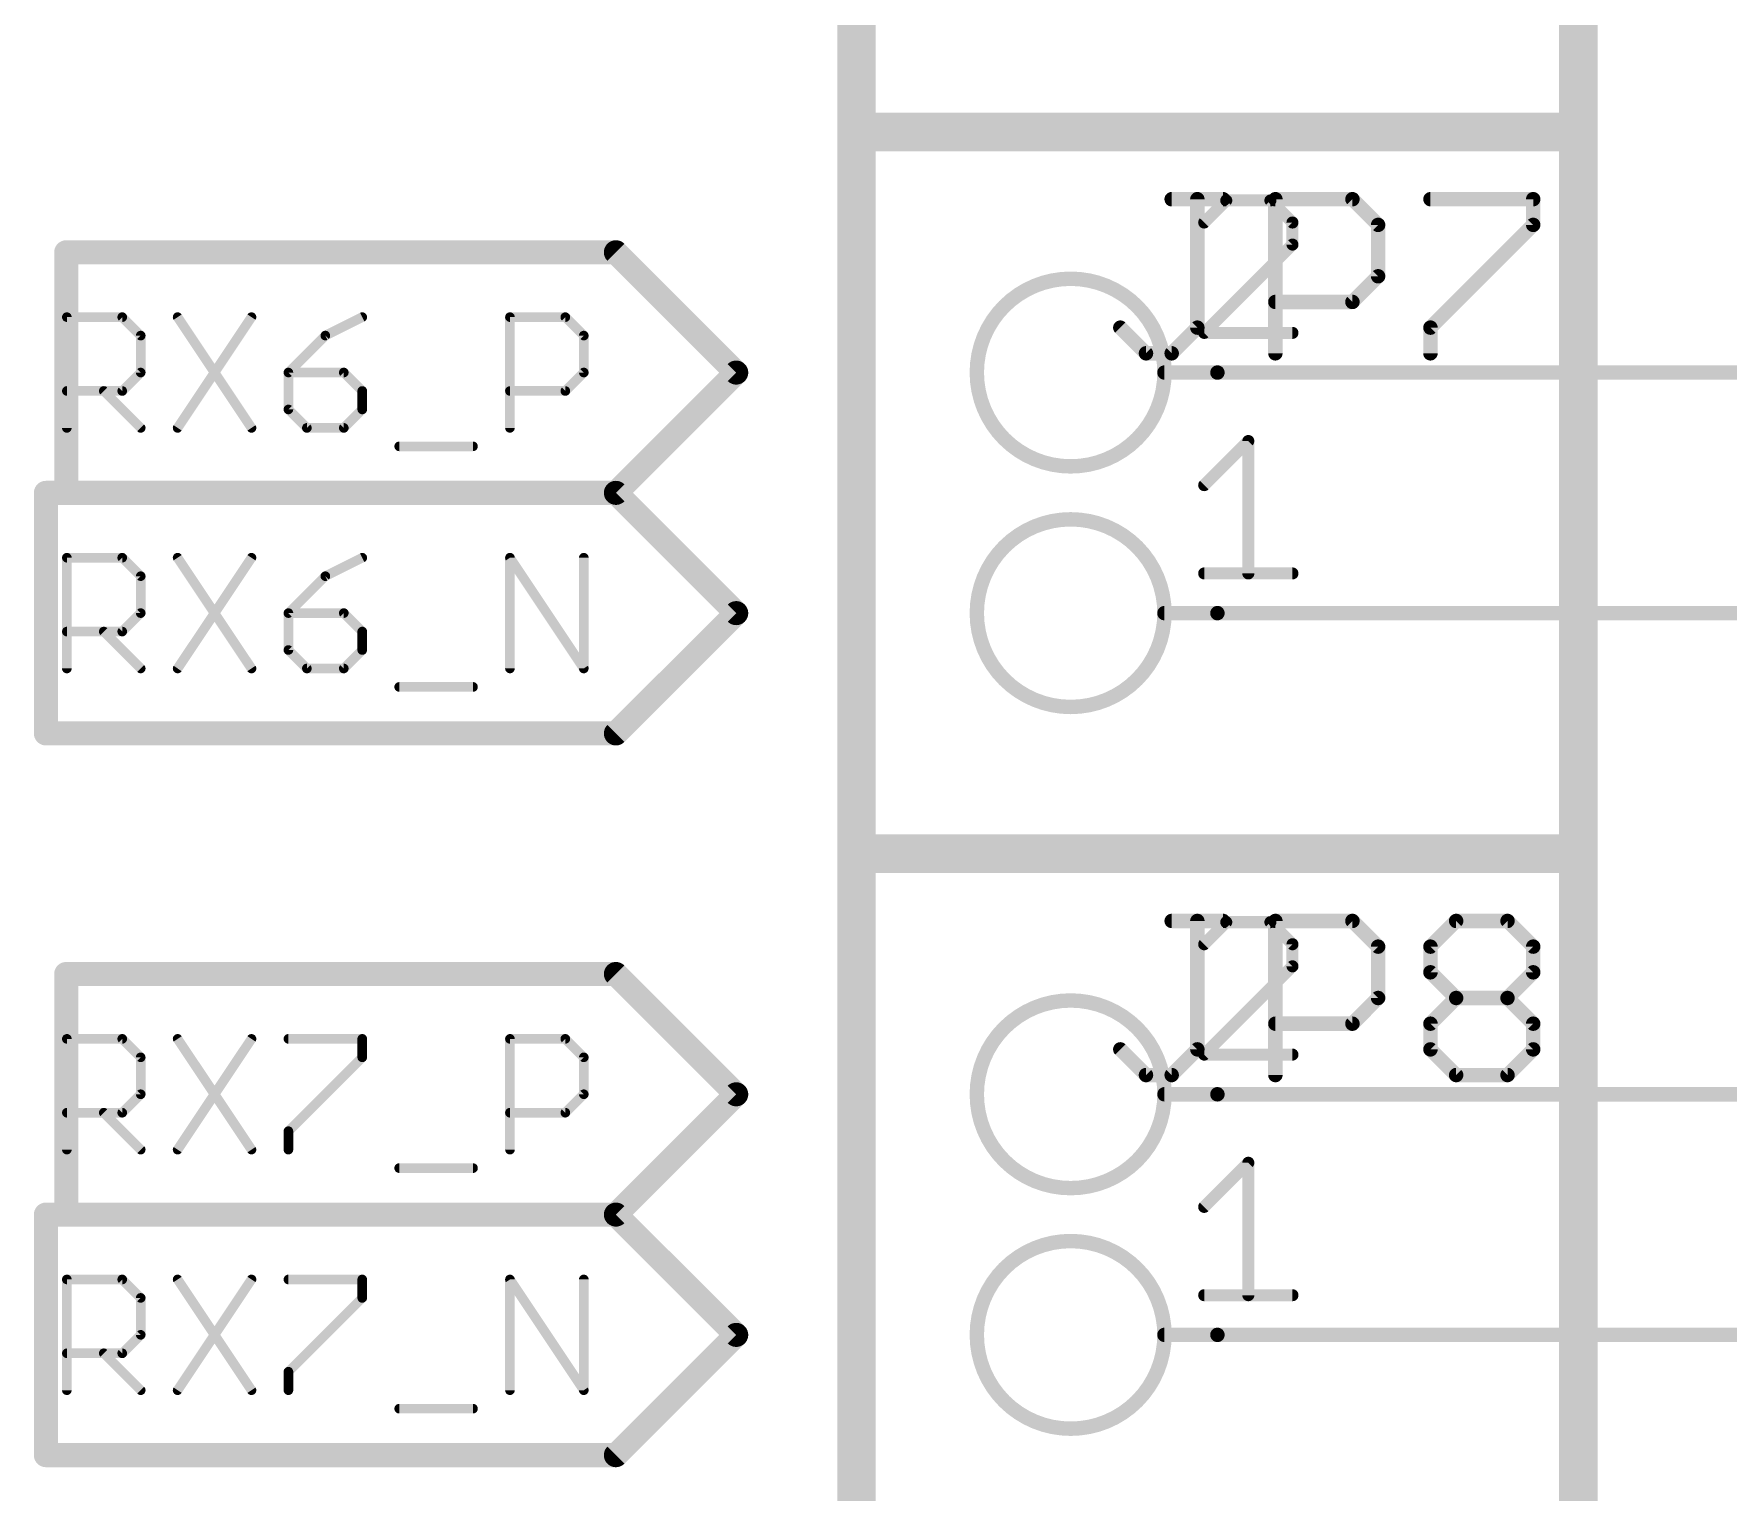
# Model space of a CAD drawing. Extents: x -72 to 265, y -97 to 216.
# Drawn here: x -70.91 to -53.03, y 41.52 to 56.92 of the extents above; entities that cross this region are included whole.
import ezdxf

# ---------------------------------------------------------------- set-up
doc = ezdxf.new("R2010")
doc.units = 0
for name, color, linetype in [('91', 94, 'CONTINUOUS'), ('94', 14, 'CONTINUOUS'), ('95', 251, 'CONTINUOUS')]:
    doc.layers.add(name, color=color, linetype=linetype)

msp = doc.modelspace()

# ---------------------------------------------------------------- linework, layer by layer
at = {"layer": '91', "const_width": 0.1524}
for points in [[(-45.72, 53.34), (-58.42, 53.34)], [(-45.72, 50.8), (-58.42, 50.8)], [(-45.72, 45.72), (-58.42, 45.72)], [(-45.72, 43.18), (-58.42, 43.18)]]:
    msp.add_lwpolyline(points, dxfattribs=at)
at = {"layer": '91', "const_width": 0.0762}
for points in [[(-58.42, 53.3781, 1), (-58.42, 53.3019)], [(-58.42, 50.8381, 1), (-58.42, 50.7619)], [(-58.42, 45.7581, 1), (-58.42, 45.6819)], [(-58.42, 43.2181, 1), (-58.42, 43.1419)]]:
    msp.add_lwpolyline(points, format="xyb", dxfattribs=at)
at = {"layer": '94'}
for points, const_width in [([(-62.23, 63.5), (-62.23, 55.88)], 0.4064), ([(-54.61, 55.88), (-54.61, 63.5)], 0.4064), ([(-62.23, 55.88), (-54.61, 55.88)], 0.4064), ([(-54.61, 55.88), (-62.23, 55.88)], 0.4064), ([(-62.23, 55.88), (-62.23, 48.26)], 0.4064), ([(-54.61, 48.26), (-54.61, 55.88)], 0.4064), ([(-58.42, 53.34), (-58.9788, 53.34)], 0.1524), ([(-58.42, 50.8), (-58.9788, 50.8)], 0.1524), ([(-62.23, 48.26), (-54.61, 48.26)], 0.4064), ([(-54.61, 48.26), (-62.23, 48.26)], 0.4064), ([(-62.23, 48.26), (-62.23, 40.64)], 0.4064), ([(-54.61, 40.64), (-54.61, 48.26)], 0.4064), ([(-58.42, 45.72), (-58.9788, 45.72)], 0.1524), ([(-58.42, 43.18), (-58.9788, 43.18)], 0.1524)]:
    msp.add_lwpolyline(points, dxfattribs=dict(at, const_width=const_width))
for points, const_width in [([(-62.23, 55.9816, 1), (-62.23, 55.7784)], 0.2032), ([(-62.23, 55.9816, 1), (-62.23, 55.7784)], 0.2032), ([(-62.1284, 55.88, 1), (-62.3316, 55.88)], 0.2032), ([(-54.5084, 55.88, 1), (-54.7116, 55.88)], 0.2032), ([(-54.61, 55.7784, 1), (-54.61, 55.9816)], 0.2032), ([(-54.61, 55.7784, 1), (-54.61, 55.9816)], 0.2032), ([(-62.3316, 55.88, 1), (-62.1284, 55.88)], 0.2032), ([(-54.7116, 55.88, 1), (-54.5084, 55.88)], 0.2032), ([(-59.9694, 52.3494, 1), (-59.9694, 54.3306, 1), (-59.9694, 52.3494)], 0.1524), ([(-58.9788, 53.3781, 1), (-58.9788, 53.3019)], 0.0762), ([(-58.42, 53.3019, 1), (-58.42, 53.3781)], 0.0762), ([(-59.9694, 49.8094, 1), (-59.9694, 51.7906, 1), (-59.9694, 49.8094)], 0.1524), ([(-58.9788, 50.8381, 1), (-58.9788, 50.7619)], 0.0762), ([(-58.42, 50.7619, 1), (-58.42, 50.8381)], 0.0762), ([(-62.23, 48.3616, 1), (-62.23, 48.1584)], 0.2032), ([(-62.23, 48.3616, 1), (-62.23, 48.1584)], 0.2032), ([(-62.1284, 48.26, 1), (-62.3316, 48.26)], 0.2032), ([(-62.3316, 48.26, 1), (-62.1284, 48.26)], 0.2032), ([(-54.5084, 48.26, 1), (-54.7116, 48.26)], 0.2032), ([(-54.7116, 48.26, 1), (-54.5084, 48.26)], 0.2032), ([(-54.61, 48.1584, 1), (-54.61, 48.3616)], 0.2032), ([(-54.61, 48.1584, 1), (-54.61, 48.3616)], 0.2032), ([(-59.9694, 44.7294, 1), (-59.9694, 46.7106, 1), (-59.9694, 44.7294)], 0.1524), ([(-58.9788, 45.7581, 1), (-58.9788, 45.6819)], 0.0762), ([(-58.42, 45.6819, 1), (-58.42, 45.7581)], 0.0762), ([(-59.9694, 42.1894, 1), (-59.9694, 44.1706, 1), (-59.9694, 42.1894)], 0.1524), ([(-58.9788, 43.2181, 1), (-58.9788, 43.1419)], 0.0762), ([(-58.42, 43.1419, 1), (-58.42, 43.2181)], 0.0762)]:
    msp.add_lwpolyline(points, format="xyb", dxfattribs=dict(at, const_width=const_width))
at = {"layer": '95'}
for points, const_width in [([(-58.9029, 55.1702), (-58.3606, 55.1702)], 0.1524), ([(-58.6318, 53.8144), (-58.6318, 55.1702)], 0.1524), ([(-58.3267, 55.1573), (-58.5597, 54.9243)], 0.127), ([(-57.8606, 55.1573), (-58.3267, 55.1573)], 0.127), ([(-57.6276, 54.9243), (-57.8606, 55.1573)], 0.127), ([(-57.8081, 53.5432), (-57.8081, 55.1702)], 0.1524), ([(-57.8081, 55.1702), (-56.9946, 55.1702)], 0.1524), ([(-56.9946, 55.1702), (-56.7235, 54.899)], 0.1524), ([(-56.171, 55.1702), (-55.0863, 55.1702)], 0.1524), ([(-55.0863, 55.1702), (-55.0863, 54.899)], 0.1524), ([(-57.6276, 54.6912), (-57.6276, 54.9243)], 0.127), ([(-56.7235, 54.899), (-56.7235, 54.3567)], 0.1524), ([(-55.0863, 54.899), (-56.171, 53.8144)], 0.1524), ([(-64.77, 54.61), (-70.5731, 54.61)], 0.254), ([(-70.5731, 52.07), (-70.5731, 54.61)], 0.254), ([(-63.5, 53.34), (-64.77, 54.61)], 0.254), ([(-58.5597, 53.7591), (-57.6276, 54.6912)], 0.127), ([(-56.7235, 54.3567), (-56.9946, 54.0855)], 0.1524), ([(-56.9946, 54.0855), (-57.8081, 54.0855)], 0.1524), ([(-70.5662, 52.7558), (-70.5662, 53.9252)], 0.1016), ([(-70.5662, 53.9252), (-69.9815, 53.9252)], 0.1016), ([(-69.9815, 53.9252), (-69.7866, 53.7303)], 0.1016), ([(-69.3968, 53.9252), (-68.6172, 52.7558)], 0.1016), ([(-68.6172, 53.9252), (-69.3968, 52.7558)], 0.1016), ([(-67.4478, 53.9252), (-67.8376, 53.7303)], 0.1016), ([(-65.8886, 52.7558), (-65.8886, 53.9252)], 0.1016), ([(-65.8886, 53.9252), (-65.3039, 53.9252)], 0.1016), ([(-65.3039, 53.9252), (-65.109, 53.7303)], 0.1016), ([(-59.4453, 53.8144), (-59.1741, 53.5432)], 0.1524), ([(-58.9029, 53.5432), (-58.6318, 53.8144)], 0.1524), ([(-56.171, 53.8144), (-56.171, 53.5432)], 0.1524), ([(-69.7866, 53.7303), (-69.7866, 53.3405)], 0.1016), ([(-67.8376, 53.7303), (-68.2274, 53.3405)], 0.1016), ([(-65.109, 53.7303), (-65.109, 53.3405)], 0.1016), ([(-57.6276, 53.7591), (-58.5597, 53.7591)], 0.127), ([(-59.1741, 53.5432), (-58.9029, 53.5432)], 0.1524), ([(-69.7866, 53.3405), (-69.9815, 53.1456)], 0.1016), ([(-68.2274, 53.3405), (-68.2274, 52.9507)], 0.1016), ([(-67.6427, 53.3405), (-68.2274, 53.3405)], 0.1016), ([(-67.4478, 53.1456), (-67.6427, 53.3405)], 0.1016), ([(-65.109, 53.3405), (-65.3039, 53.1456)], 0.1016), ([(-63.5, 53.34), (-64.77, 52.07)], 0.254), ([(-69.9815, 53.1456), (-70.5662, 53.1456)], 0.1016), ([(-70.1764, 53.1456), (-69.7866, 52.7558)], 0.1016), ([(-67.4478, 52.9507), (-67.4478, 53.1456)], 0.1016), ([(-65.3039, 53.1456), (-65.8886, 53.1456)], 0.1016), ([(-68.2274, 52.9507), (-68.0325, 52.7558)], 0.1016), ([(-67.6427, 52.7558), (-67.4478, 52.9507)], 0.1016), ([(-68.0325, 52.7558), (-67.6427, 52.7558)], 0.1016), ([(-67.058, 52.5609), (-66.2784, 52.5609)], 0.1016), ([(-58.5597, 52.1512), (-58.0936, 52.6173)], 0.127), ([(-58.0936, 52.6173), (-58.0936, 51.2191)], 0.127), ([(-64.77, 52.07), (-70.7873, 52.07)], 0.254), ([(-70.7873, 49.53), (-70.7873, 52.07)], 0.254), ([(-64.77, 52.07), (-70.5731, 52.07)], 0.254), ([(-63.5, 50.8), (-64.77, 52.07)], 0.254), ([(-70.5662, 50.2158), (-70.5662, 51.3852)], 0.1016), ([(-70.5662, 51.3852), (-69.9815, 51.3852)], 0.1016), ([(-69.9815, 51.3852), (-69.7866, 51.1903)], 0.1016), ([(-69.3968, 51.3852), (-68.6172, 50.2158)], 0.1016), ([(-68.6172, 51.3852), (-69.3968, 50.2158)], 0.1016), ([(-67.4478, 51.3852), (-67.8376, 51.1903)], 0.1016), ([(-65.8886, 50.2158), (-65.8886, 51.3852)], 0.1016), ([(-65.8886, 51.3852), (-65.109, 50.2158)], 0.1016), ([(-65.109, 50.2158), (-65.109, 51.3852)], 0.1016), ([(-69.7866, 51.1903), (-69.7866, 50.8005)], 0.1016), ([(-67.8376, 51.1903), (-68.2274, 50.8005)], 0.1016), ([(-58.5597, 51.2191), (-57.6276, 51.2191)], 0.127), ([(-69.7866, 50.8005), (-69.9815, 50.6056)], 0.1016), ([(-68.2274, 50.8005), (-68.2274, 50.4107)], 0.1016), ([(-67.6427, 50.8005), (-68.2274, 50.8005)], 0.1016), ([(-67.4478, 50.6056), (-67.6427, 50.8005)], 0.1016), ([(-63.5, 50.8), (-64.77, 49.53)], 0.254), ([(-69.9815, 50.6056), (-70.5662, 50.6056)], 0.1016), ([(-70.1764, 50.6056), (-69.7866, 50.2158)], 0.1016), ([(-67.4478, 50.4107), (-67.4478, 50.6056)], 0.1016), ([(-68.2274, 50.4107), (-68.0325, 50.2158)], 0.1016), ([(-67.6427, 50.2158), (-67.4478, 50.4107)], 0.1016), ([(-68.0325, 50.2158), (-67.6427, 50.2158)], 0.1016), ([(-67.058, 50.0209), (-66.2784, 50.0209)], 0.1016), ([(-64.77, 49.53), (-70.7873, 49.53)], 0.254), ([(-58.9029, 47.5502), (-58.3606, 47.5502)], 0.1524), ([(-58.6318, 46.1944), (-58.6318, 47.5502)], 0.1524), ([(-58.3267, 47.5373), (-58.5597, 47.3043)], 0.127), ([(-57.8606, 47.5373), (-58.3267, 47.5373)], 0.127), ([(-57.6276, 47.3043), (-57.8606, 47.5373)], 0.127), ([(-57.8081, 45.9232), (-57.8081, 47.5502)], 0.1524), ([(-57.8081, 47.5502), (-56.9946, 47.5502)], 0.1524), ([(-56.9946, 47.5502), (-56.7235, 47.279)], 0.1524), ([(-56.171, 47.279), (-55.8998, 47.5502)], 0.1524), ([(-55.8998, 47.5502), (-55.3575, 47.5502)], 0.1524), ([(-55.3575, 47.5502), (-55.0863, 47.279)], 0.1524), ([(-57.6276, 47.0712), (-57.6276, 47.3043)], 0.127), ([(-56.7235, 47.279), (-56.7235, 46.7367)], 0.1524), ([(-56.171, 47.0079), (-56.171, 47.279)], 0.1524), ([(-55.0863, 47.279), (-55.0863, 47.0079)], 0.1524), ([(-64.77, 46.99), (-70.5731, 46.99)], 0.254), ([(-70.5731, 44.45), (-70.5731, 46.99)], 0.254), ([(-63.5, 45.72), (-64.77, 46.99)], 0.254), ([(-58.5597, 46.1391), (-57.6276, 47.0712)], 0.127), ([(-55.8998, 46.7367), (-56.171, 47.0079)], 0.1524), ([(-55.0863, 47.0079), (-55.3575, 46.7367)], 0.1524), ([(-56.7235, 46.7367), (-56.9946, 46.4655)], 0.1524), ([(-56.171, 46.4655), (-55.8998, 46.7367)], 0.1524), ([(-55.8998, 46.7367), (-55.3575, 46.7367)], 0.1524), ([(-55.3575, 46.7367), (-55.0863, 46.4655)], 0.1524), ([(-56.9946, 46.4655), (-57.8081, 46.4655)], 0.1524), ([(-56.171, 46.1944), (-56.171, 46.4655)], 0.1524), ([(-55.0863, 46.4655), (-55.0863, 46.1944)], 0.1524), ([(-70.5662, 45.1358), (-70.5662, 46.3052)], 0.1016), ([(-70.5662, 46.3052), (-69.9815, 46.3052)], 0.1016), ([(-69.9815, 46.3052), (-69.7866, 46.1103)], 0.1016), ([(-69.3968, 46.3052), (-68.6172, 45.1358)], 0.1016), ([(-68.6172, 46.3052), (-69.3968, 45.1358)], 0.1016), ([(-68.2274, 46.3052), (-67.4478, 46.3052)], 0.1016), ([(-67.4478, 46.3052), (-67.4478, 46.1103)], 0.1016), ([(-65.8886, 45.1358), (-65.8886, 46.3052)], 0.1016), ([(-65.8886, 46.3052), (-65.3039, 46.3052)], 0.1016), ([(-65.3039, 46.3052), (-65.109, 46.1103)], 0.1016), ([(-69.7866, 46.1103), (-69.7866, 45.7205)], 0.1016), ([(-67.4478, 46.1103), (-68.2274, 45.3307)], 0.1016), ([(-65.109, 46.1103), (-65.109, 45.7205)], 0.1016), ([(-59.4453, 46.1944), (-59.1741, 45.9232)], 0.1524), ([(-58.9029, 45.9232), (-58.6318, 46.1944)], 0.1524), ([(-57.6276, 46.1391), (-58.5597, 46.1391)], 0.127), ([(-55.8998, 45.9232), (-56.171, 46.1944)], 0.1524), ([(-55.0863, 46.1944), (-55.3575, 45.9232)], 0.1524), ([(-59.1741, 45.9232), (-58.9029, 45.9232)], 0.1524), ([(-55.3575, 45.9232), (-55.8998, 45.9232)], 0.1524), ([(-63.5, 45.72), (-64.77, 44.45)], 0.254), ([(-69.7866, 45.7205), (-69.9815, 45.5256)], 0.1016), ([(-65.109, 45.7205), (-65.3039, 45.5256)], 0.1016), ([(-69.9815, 45.5256), (-70.5662, 45.5256)], 0.1016), ([(-70.1764, 45.5256), (-69.7866, 45.1358)], 0.1016), ([(-65.3039, 45.5256), (-65.8886, 45.5256)], 0.1016), ([(-68.2274, 45.3307), (-68.2274, 45.1358)], 0.1016), ([(-67.058, 44.9409), (-66.2784, 44.9409)], 0.1016), ([(-58.5597, 44.5312), (-58.0936, 44.9973)], 0.127), ([(-58.0936, 44.9973), (-58.0936, 43.5991)], 0.127), ([(-64.77, 44.45), (-70.7873, 44.45)], 0.254), ([(-70.7873, 41.91), (-70.7873, 44.45)], 0.254), ([(-64.77, 44.45), (-70.5731, 44.45)], 0.254), ([(-63.5, 43.18), (-64.77, 44.45)], 0.254), ([(-70.5662, 42.5958), (-70.5662, 43.7652)], 0.1016), ([(-70.5662, 43.7652), (-69.9815, 43.7652)], 0.1016), ([(-69.9815, 43.7652), (-69.7866, 43.5703)], 0.1016), ([(-69.3968, 43.7652), (-68.6172, 42.5958)], 0.1016), ([(-68.6172, 43.7652), (-69.3968, 42.5958)], 0.1016), ([(-68.2274, 43.7652), (-67.4478, 43.7652)], 0.1016), ([(-67.4478, 43.7652), (-67.4478, 43.5703)], 0.1016), ([(-65.8886, 42.5958), (-65.8886, 43.7652)], 0.1016), ([(-65.8886, 43.7652), (-65.109, 42.5958)], 0.1016), ([(-65.109, 42.5958), (-65.109, 43.7652)], 0.1016), ([(-58.5597, 43.5991), (-57.6276, 43.5991)], 0.127), ([(-69.7866, 43.5703), (-69.7866, 43.1805)], 0.1016), ([(-67.4478, 43.5703), (-68.2274, 42.7907)], 0.1016), ([(-63.5, 43.18), (-64.77, 41.91)], 0.254), ([(-69.7866, 43.1805), (-69.9815, 42.9856)], 0.1016), ([(-69.9815, 42.9856), (-70.5662, 42.9856)], 0.1016), ([(-70.1764, 42.9856), (-69.7866, 42.5958)], 0.1016), ([(-68.2274, 42.7907), (-68.2274, 42.5958)], 0.1016), ([(-67.058, 42.4009), (-66.2784, 42.4009)], 0.1016), ([(-64.77, 41.91), (-70.7873, 41.91)], 0.254)]:
    msp.add_lwpolyline(points, dxfattribs=dict(at, const_width=const_width))
for points, const_width in [([(-58.9029, 55.2083, 1), (-58.9029, 55.1321)], 0.0762), ([(-58.5937, 55.1702, 1), (-58.6699, 55.1702)], 0.0762), ([(-58.3606, 55.1321, 1), (-58.3606, 55.2083)], 0.0762), ([(-58.3267, 55.189, 1), (-58.3267, 55.1255)], 0.0635), ([(-58.3042, 55.1348, 1), (-58.3491, 55.1797)], 0.0635), ([(-57.8382, 55.1797, 1), (-57.8831, 55.1348)], 0.0635), ([(-57.8606, 55.1255, 1), (-57.8606, 55.189)], 0.0635), ([(-57.77, 55.1702, 1), (-57.8462, 55.1702)], 0.0762), ([(-57.8081, 55.2083, 1), (-57.8081, 55.1321)], 0.0762), ([(-56.9677, 55.1971, 1), (-57.0216, 55.1432)], 0.0762), ([(-56.9946, 55.1321, 1), (-56.9946, 55.2083)], 0.0762), ([(-56.171, 55.2083, 1), (-56.171, 55.1321)], 0.0762), ([(-55.0482, 55.1702, 1), (-55.1244, 55.1702)], 0.0762), ([(-55.0863, 55.1321, 1), (-55.0863, 55.2083)], 0.0762), ([(-58.5822, 54.9467, 1), (-58.5372, 54.9018)], 0.0635), ([(-57.5958, 54.9243, 1), (-57.6593, 54.9243)], 0.0635), ([(-57.65, 54.9018, 1), (-57.6051, 54.9467)], 0.0635), ([(-56.6854, 54.899, 1), (-56.7616, 54.899)], 0.0762), ([(-56.7504, 54.8721, 1), (-56.6965, 54.926)], 0.0762), ([(-55.1244, 54.899, 1), (-55.0482, 54.899)], 0.0762), ([(-55.0594, 54.8721, 1), (-55.1132, 54.926)], 0.0762), ([(-70.5731, 54.6735, 1), (-70.5731, 54.5465)], 0.127), ([(-70.5096, 54.61, 1), (-70.6366, 54.61)], 0.127), ([(-64.7251, 54.6549, 1), (-64.8149, 54.5651)], 0.127), ([(-64.77, 54.5465, 1), (-64.77, 54.6735)], 0.127), ([(-57.6051, 54.6688, 1), (-57.65, 54.7137)], 0.0635), ([(-57.6593, 54.6912, 1), (-57.5958, 54.6912)], 0.0635), ([(-56.7616, 54.3567, 1), (-56.6854, 54.3567)], 0.0762), ([(-56.6965, 54.3298, 1), (-56.7504, 54.3836)], 0.0762), ([(-57.8081, 54.1236, 1), (-57.8081, 54.0474)], 0.0762), ([(-57.0216, 54.1125, 1), (-56.9677, 54.0586)], 0.0762), ([(-56.9946, 54.0474, 1), (-56.9946, 54.1236)], 0.0762), ([(-70.5408, 53.9252, 1), (-70.5916, 53.9252)], 0.0508), ([(-70.5662, 53.9506, 1), (-70.5662, 53.8998)], 0.0508), ([(-69.9635, 53.9432, 1), (-69.9995, 53.9072)], 0.0508), ([(-69.9815, 53.8998, 1), (-69.9815, 53.9506)], 0.0508), ([(-69.3757, 53.9393, 1), (-69.4179, 53.9111)], 0.0508), ([(-68.5961, 53.9111, 1), (-68.6383, 53.9393)], 0.0508), ([(-67.4364, 53.9025, 1), (-67.4592, 53.9479)], 0.0508), ([(-65.8632, 53.9252, 1), (-65.914, 53.9252)], 0.0508), ([(-65.8886, 53.9506, 1), (-65.8886, 53.8998)], 0.0508), ([(-65.286, 53.9432, 1), (-65.3219, 53.9072)], 0.0508), ([(-65.3039, 53.8998, 1), (-65.3039, 53.9506)], 0.0508), ([(-59.4183, 53.8413, 1), (-59.4722, 53.7874)], 0.0762), ([(-58.6699, 53.8144, 1), (-58.5937, 53.8144)], 0.0762), ([(-58.6048, 53.7874, 1), (-58.6587, 53.8413)], 0.0762), ([(-56.1329, 53.8144, 1), (-56.2091, 53.8144)], 0.0762), ([(-56.1979, 53.8413, 1), (-56.144, 53.7874)], 0.0762), ([(-69.7612, 53.7303, 1), (-69.812, 53.7303)], 0.0508), ([(-69.8046, 53.7123, 1), (-69.7686, 53.7483)], 0.0508), ([(-67.849, 53.753, 1), (-67.8262, 53.7076)], 0.0508), ([(-67.8196, 53.7123, 1), (-67.8556, 53.7483)], 0.0508), ([(-65.0836, 53.7303, 1), (-65.1344, 53.7303)], 0.0508), ([(-65.127, 53.7123, 1), (-65.0911, 53.7483)], 0.0508), ([(-58.5822, 53.7816, 1), (-58.5372, 53.7366)], 0.0635), ([(-58.5597, 53.7909, 1), (-58.5597, 53.7274)], 0.0635), ([(-57.6276, 53.7274, 1), (-57.6276, 53.7909)], 0.0635), ([(-59.1741, 53.5813, 1), (-59.1741, 53.5051)], 0.0762), ([(-59.2011, 53.5163, 1), (-59.1472, 53.5701)], 0.0762), ([(-58.9299, 53.5701, 1), (-58.876, 53.5163)], 0.0762), ([(-58.9029, 53.5051, 1), (-58.9029, 53.5813)], 0.0762), ([(-57.8462, 53.5432, 1), (-57.77, 53.5432)], 0.0762), ([(-56.2091, 53.5432, 1), (-56.1329, 53.5432)], 0.0762), ([(-69.812, 53.3405, 1), (-69.7612, 53.3405)], 0.0508), ([(-69.7686, 53.3225, 1), (-69.8046, 53.3585)], 0.0508), ([(-68.2454, 53.3585, 1), (-68.2094, 53.3225)], 0.0508), ([(-68.202, 53.3405, 1), (-68.2528, 53.3405)], 0.0508), ([(-68.2274, 53.3659, 1), (-68.2274, 53.3151)], 0.0508), ([(-67.6247, 53.3585, 1), (-67.6607, 53.3225)], 0.0508), ([(-67.6427, 53.3151, 1), (-67.6427, 53.3659)], 0.0508), ([(-65.1344, 53.3405, 1), (-65.0836, 53.3405)], 0.0508), ([(-65.0911, 53.3225, 1), (-65.127, 53.3585)], 0.0508), ([(-63.4551, 53.2951, 1), (-63.5449, 53.3849)], 0.127), ([(-63.5449, 53.2951, 1), (-63.4551, 53.3849)], 0.127), ([(-70.5662, 53.171, 1), (-70.5662, 53.1202)], 0.0508), ([(-70.1584, 53.1636, 1), (-70.1944, 53.1276)], 0.0508), ([(-69.9995, 53.1636, 1), (-69.9635, 53.1276)], 0.0508), ([(-69.9815, 53.1202, 1), (-69.9815, 53.171)], 0.0508), ([(-67.4224, 53.1456, 1), (-67.4732, 53.1456)], 0.0508), ([(-67.4658, 53.1276, 1), (-67.4298, 53.1636)], 0.0508), ([(-65.8886, 53.171, 1), (-65.8886, 53.1202)], 0.0508), ([(-65.3219, 53.1636, 1), (-65.286, 53.1276)], 0.0508), ([(-65.3039, 53.1202, 1), (-65.3039, 53.171)], 0.0508), ([(-68.2094, 52.9687, 1), (-68.2454, 52.9327)], 0.0508), ([(-68.2528, 52.9507, 1), (-68.202, 52.9507)], 0.0508), ([(-67.4732, 52.9507, 1), (-67.4224, 52.9507)], 0.0508), ([(-67.4298, 52.9327, 1), (-67.4658, 52.9687)], 0.0508), ([(-70.5916, 52.7558, 1), (-70.5408, 52.7558)], 0.0508), ([(-69.8046, 52.7378, 1), (-69.7686, 52.7738)], 0.0508), ([(-69.4179, 52.7699, 1), (-69.3757, 52.7417)], 0.0508), ([(-68.6383, 52.7417, 1), (-68.5961, 52.7699)], 0.0508), ([(-68.0325, 52.7812, 1), (-68.0325, 52.7304)], 0.0508), ([(-68.0505, 52.7378, 1), (-68.0145, 52.7738)], 0.0508), ([(-67.6607, 52.7738, 1), (-67.6247, 52.7378)], 0.0508), ([(-67.6427, 52.7304, 1), (-67.6427, 52.7812)], 0.0508), ([(-65.914, 52.7558, 1), (-65.8632, 52.7558)], 0.0508), ([(-67.058, 52.5863, 1), (-67.058, 52.5355)], 0.0508), ([(-66.2784, 52.5355, 1), (-66.2784, 52.5863)], 0.0508), ([(-58.0619, 52.6173, 1), (-58.1254, 52.6173)], 0.0635), ([(-58.0712, 52.5948, 1), (-58.1161, 52.6397)], 0.0635), ([(-70.7873, 52.1335, 1), (-70.7873, 52.0065)], 0.127), ([(-70.7238, 52.07, 1), (-70.8508, 52.07)], 0.127), ([(-70.5731, 52.1335, 1), (-70.5731, 52.0065)], 0.127), ([(-70.6366, 52.07, 1), (-70.5096, 52.07)], 0.127), ([(-64.7251, 52.1149, 1), (-64.8149, 52.0251)], 0.127), ([(-64.8149, 52.1149, 1), (-64.7251, 52.0251)], 0.127), ([(-64.77, 52.0065, 1), (-64.77, 52.1335)], 0.127), ([(-64.77, 52.0065, 1), (-64.77, 52.1335)], 0.127), ([(-58.5822, 52.1737, 1), (-58.5372, 52.1288)], 0.0635), ([(-70.5408, 51.3852, 1), (-70.5916, 51.3852)], 0.0508), ([(-70.5662, 51.4106, 1), (-70.5662, 51.3598)], 0.0508), ([(-69.9635, 51.4032, 1), (-69.9995, 51.3672)], 0.0508), ([(-69.9815, 51.3598, 1), (-69.9815, 51.4106)], 0.0508), ([(-69.3757, 51.3993, 1), (-69.4179, 51.3711)], 0.0508), ([(-68.5961, 51.3711, 1), (-68.6383, 51.3993)], 0.0508), ([(-67.4364, 51.3625, 1), (-67.4592, 51.4079)], 0.0508), ([(-65.8632, 51.3852, 1), (-65.914, 51.3852)], 0.0508), ([(-65.8675, 51.3993, 1), (-65.9097, 51.3711)], 0.0508), ([(-65.0836, 51.3852, 1), (-65.1344, 51.3852)], 0.0508), ([(-69.7612, 51.1903, 1), (-69.812, 51.1903)], 0.0508), ([(-69.8046, 51.1723, 1), (-69.7686, 51.2083)], 0.0508), ([(-67.849, 51.213, 1), (-67.8262, 51.1676)], 0.0508), ([(-67.8196, 51.1723, 1), (-67.8556, 51.2083)], 0.0508), ([(-58.5597, 51.2509, 1), (-58.5597, 51.1874)], 0.0635), ([(-58.1254, 51.2191, 1), (-58.0619, 51.2191)], 0.0635), ([(-57.6276, 51.1874, 1), (-57.6276, 51.2509)], 0.0635), ([(-69.812, 50.8005, 1), (-69.7612, 50.8005)], 0.0508), ([(-69.7686, 50.7825, 1), (-69.8046, 50.8185)], 0.0508), ([(-68.2454, 50.8185, 1), (-68.2094, 50.7825)], 0.0508), ([(-68.202, 50.8005, 1), (-68.2528, 50.8005)], 0.0508), ([(-68.2274, 50.8259, 1), (-68.2274, 50.7751)], 0.0508), ([(-67.6247, 50.8185, 1), (-67.6607, 50.7825)], 0.0508), ([(-67.6427, 50.7751, 1), (-67.6427, 50.8259)], 0.0508), ([(-63.4551, 50.7551, 1), (-63.5449, 50.8449)], 0.127), ([(-63.5449, 50.7551, 1), (-63.4551, 50.8449)], 0.127), ([(-70.5662, 50.631, 1), (-70.5662, 50.5802)], 0.0508), ([(-70.1584, 50.6236, 1), (-70.1944, 50.5876)], 0.0508), ([(-69.9995, 50.6236, 1), (-69.9635, 50.5876)], 0.0508), ([(-69.9815, 50.5802, 1), (-69.9815, 50.631)], 0.0508), ([(-67.4224, 50.6056, 1), (-67.4732, 50.6056)], 0.0508), ([(-67.4658, 50.5876, 1), (-67.4298, 50.6236)], 0.0508), ([(-68.2094, 50.4287, 1), (-68.2454, 50.3927)], 0.0508), ([(-67.4298, 50.3927, 1), (-67.4658, 50.4287)], 0.0508), ([(-69.8046, 50.1978, 1), (-69.7686, 50.2338)], 0.0508), ([(-68.2528, 50.4107, 1), (-68.202, 50.4107)], 0.0508), ([(-68.0325, 50.2412, 1), (-68.0325, 50.1904)], 0.0508), ([(-68.0505, 50.1978, 1), (-68.0145, 50.2338)], 0.0508), ([(-67.6607, 50.2338, 1), (-67.6247, 50.1978)], 0.0508), ([(-67.6427, 50.1904, 1), (-67.6427, 50.2412)], 0.0508), ([(-67.4732, 50.4107, 1), (-67.4224, 50.4107)], 0.0508), ([(-70.5916, 50.2158, 1), (-70.5408, 50.2158)], 0.0508), ([(-69.4179, 50.2299, 1), (-69.3757, 50.2017)], 0.0508), ([(-68.6383, 50.2017, 1), (-68.5961, 50.2299)], 0.0508), ([(-65.914, 50.2158, 1), (-65.8632, 50.2158)], 0.0508), ([(-65.1344, 50.2158, 1), (-65.0836, 50.2158)], 0.0508), ([(-65.1301, 50.2017, 1), (-65.0879, 50.2299)], 0.0508), ([(-67.058, 50.0463, 1), (-67.058, 49.9955)], 0.0508), ([(-66.2784, 49.9955, 1), (-66.2784, 50.0463)], 0.0508), ([(-70.7873, 49.5935, 1), (-70.7873, 49.4665)], 0.127), ([(-70.8508, 49.53, 1), (-70.7238, 49.53)], 0.127), ([(-64.8149, 49.5749, 1), (-64.7251, 49.4851)], 0.127), ([(-64.77, 49.4665, 1), (-64.77, 49.5935)], 0.127), ([(-58.9029, 47.5883, 1), (-58.9029, 47.5121)], 0.0762), ([(-58.5937, 47.5502, 1), (-58.6699, 47.5502)], 0.0762), ([(-58.3606, 47.5121, 1), (-58.3606, 47.5883)], 0.0762), ([(-58.3267, 47.569, 1), (-58.3267, 47.5055)], 0.0635), ([(-58.3042, 47.5148, 1), (-58.3491, 47.5597)], 0.0635), ([(-57.8382, 47.5597, 1), (-57.8831, 47.5148)], 0.0635), ([(-57.8606, 47.5055, 1), (-57.8606, 47.569)], 0.0635), ([(-57.77, 47.5502, 1), (-57.8462, 47.5502)], 0.0762), ([(-57.8081, 47.5883, 1), (-57.8081, 47.5121)], 0.0762), ([(-56.9677, 47.5771, 1), (-57.0216, 47.5232)], 0.0762), ([(-56.9946, 47.5121, 1), (-56.9946, 47.5883)], 0.0762), ([(-55.8998, 47.5883, 1), (-55.8998, 47.5121)], 0.0762), ([(-55.8729, 47.5232, 1), (-55.9267, 47.5771)], 0.0762), ([(-55.3305, 47.5771, 1), (-55.3844, 47.5232)], 0.0762), ([(-55.3575, 47.5121, 1), (-55.3575, 47.5883)], 0.0762), ([(-58.5822, 47.3267, 1), (-58.5372, 47.2818)], 0.0635), ([(-57.5958, 47.3043, 1), (-57.6593, 47.3043)], 0.0635), ([(-57.65, 47.2818, 1), (-57.6051, 47.3267)], 0.0635), ([(-56.6854, 47.279, 1), (-56.7616, 47.279)], 0.0762), ([(-56.7504, 47.2521, 1), (-56.6965, 47.306)], 0.0762), ([(-56.1329, 47.279, 1), (-56.2091, 47.279)], 0.0762), ([(-56.1979, 47.306, 1), (-56.144, 47.2521)], 0.0762), ([(-55.0482, 47.279, 1), (-55.1244, 47.279)], 0.0762), ([(-55.1132, 47.2521, 1), (-55.0594, 47.306)], 0.0762), ([(-70.5731, 47.0535, 1), (-70.5731, 46.9265)], 0.127), ([(-70.5096, 46.99, 1), (-70.6366, 46.99)], 0.127), ([(-64.7251, 47.0349, 1), (-64.8149, 46.9451)], 0.127), ([(-64.77, 46.9265, 1), (-64.77, 47.0535)], 0.127), ([(-57.6593, 47.0712, 1), (-57.5958, 47.0712)], 0.0635), ([(-57.6051, 47.0488, 1), (-57.65, 47.0937)], 0.0635), ([(-56.144, 47.0348, 1), (-56.1979, 46.9809)], 0.0762), ([(-56.2091, 47.0079, 1), (-56.1329, 47.0079)], 0.0762), ([(-55.1244, 47.0079, 1), (-55.0482, 47.0079)], 0.0762), ([(-55.0594, 46.9809, 1), (-55.1132, 47.0348)], 0.0762), ([(-56.7616, 46.7367, 1), (-56.6854, 46.7367)], 0.0762), ([(-56.6965, 46.7098, 1), (-56.7504, 46.7636)], 0.0762), ([(-55.8998, 46.7748, 1), (-55.8998, 46.6986)], 0.0762), ([(-55.8729, 46.7098, 1), (-55.9267, 46.7636)], 0.0762), ([(-55.9267, 46.7098, 1), (-55.8729, 46.7636)], 0.0762), ([(-55.3305, 46.7636, 1), (-55.3844, 46.7098)], 0.0762), ([(-55.3844, 46.7636, 1), (-55.3305, 46.7098)], 0.0762), ([(-55.3575, 46.6986, 1), (-55.3575, 46.7748)], 0.0762), ([(-57.8081, 46.5036, 1), (-57.8081, 46.4274)], 0.0762), ([(-57.0216, 46.4925, 1), (-56.9677, 46.4386)], 0.0762), ([(-56.9946, 46.4274, 1), (-56.9946, 46.5036)], 0.0762), ([(-56.1329, 46.4655, 1), (-56.2091, 46.4655)], 0.0762), ([(-56.1979, 46.4925, 1), (-56.144, 46.4386)], 0.0762), ([(-55.0482, 46.4655, 1), (-55.1244, 46.4655)], 0.0762), ([(-55.1132, 46.4386, 1), (-55.0594, 46.4925)], 0.0762), ([(-70.5408, 46.3052, 1), (-70.5916, 46.3052)], 0.0508), ([(-70.5662, 46.3306, 1), (-70.5662, 46.2798)], 0.0508), ([(-69.9635, 46.3232, 1), (-69.9995, 46.2872)], 0.0508), ([(-69.9815, 46.2798, 1), (-69.9815, 46.3306)], 0.0508), ([(-69.3757, 46.3193, 1), (-69.4179, 46.2911)], 0.0508), ([(-68.5961, 46.2911, 1), (-68.6383, 46.3193)], 0.0508), ([(-68.2274, 46.3306, 1), (-68.2274, 46.2798)], 0.0508), ([(-67.4224, 46.3052, 1), (-67.4732, 46.3052)], 0.0508), ([(-67.4478, 46.2798, 1), (-67.4478, 46.3306)], 0.0508), ([(-65.8632, 46.3052, 1), (-65.914, 46.3052)], 0.0508), ([(-65.8886, 46.3306, 1), (-65.8886, 46.2798)], 0.0508), ([(-65.286, 46.3232, 1), (-65.3219, 46.2872)], 0.0508), ([(-65.3039, 46.2798, 1), (-65.3039, 46.3306)], 0.0508), ([(-69.7612, 46.1103, 1), (-69.812, 46.1103)], 0.0508), ([(-69.8046, 46.0923, 1), (-69.7686, 46.1283)], 0.0508), ([(-67.4298, 46.0923, 1), (-67.4658, 46.1283)], 0.0508), ([(-65.0836, 46.1103, 1), (-65.1344, 46.1103)], 0.0508), ([(-65.127, 46.0923, 1), (-65.0911, 46.1283)], 0.0508), ([(-59.4183, 46.2213, 1), (-59.4722, 46.1674)], 0.0762), ([(-58.6699, 46.1944, 1), (-58.5937, 46.1944)], 0.0762), ([(-58.6048, 46.1674, 1), (-58.6587, 46.2213)], 0.0762), ([(-58.5822, 46.1616, 1), (-58.5372, 46.1166)], 0.0635), ([(-58.5597, 46.1709, 1), (-58.5597, 46.1073)], 0.0635), ([(-57.6276, 46.1073, 1), (-57.6276, 46.1709)], 0.0635), ([(-56.144, 46.2213, 1), (-56.1979, 46.1674)], 0.0762), ([(-56.2091, 46.1944, 1), (-56.1329, 46.1944)], 0.0762), ([(-55.1244, 46.1944, 1), (-55.0482, 46.1944)], 0.0762), ([(-55.0594, 46.1674, 1), (-55.1132, 46.2213)], 0.0762), ([(-67.4732, 46.1103, 1), (-67.4224, 46.1103)], 0.0508), ([(-59.1741, 45.9613, 1), (-59.1741, 45.8851)], 0.0762), ([(-59.2011, 45.8963, 1), (-59.1472, 45.9501)], 0.0762), ([(-58.9299, 45.9501, 1), (-58.876, 45.8963)], 0.0762), ([(-58.9029, 45.8851, 1), (-58.9029, 45.9613)], 0.0762), ([(-55.8998, 45.9613, 1), (-55.8998, 45.8851)], 0.0762), ([(-55.9267, 45.8963, 1), (-55.8729, 45.9501)], 0.0762), ([(-55.3844, 45.9501, 1), (-55.3305, 45.8963)], 0.0762), ([(-55.3575, 45.8851, 1), (-55.3575, 45.9613)], 0.0762), ([(-63.4551, 45.6751, 1), (-63.5449, 45.7649)], 0.127), ([(-63.5449, 45.6751, 1), (-63.4551, 45.7649)], 0.127), ([(-57.8462, 45.9232, 1), (-57.77, 45.9232)], 0.0762), ([(-69.812, 45.7205, 1), (-69.7612, 45.7205)], 0.0508), ([(-69.7686, 45.7025, 1), (-69.8046, 45.7385)], 0.0508), ([(-65.1344, 45.7205, 1), (-65.0836, 45.7205)], 0.0508), ([(-65.0911, 45.7025, 1), (-65.127, 45.7385)], 0.0508), ([(-70.5662, 45.551, 1), (-70.5662, 45.5002)], 0.0508), ([(-70.1584, 45.5436, 1), (-70.1944, 45.5076)], 0.0508), ([(-69.9995, 45.5436, 1), (-69.9635, 45.5076)], 0.0508), ([(-69.9815, 45.5002, 1), (-69.9815, 45.551)], 0.0508), ([(-65.8886, 45.551, 1), (-65.8886, 45.5002)], 0.0508), ([(-65.3219, 45.5436, 1), (-65.286, 45.5076)], 0.0508), ([(-65.3039, 45.5002, 1), (-65.3039, 45.551)], 0.0508), ([(-68.2454, 45.3487, 1), (-68.2094, 45.3127)], 0.0508), ([(-68.202, 45.3307, 1), (-68.2528, 45.3307)], 0.0508), ([(-70.5916, 45.1358, 1), (-70.5408, 45.1358)], 0.0508), ([(-69.8046, 45.1178, 1), (-69.7686, 45.1538)], 0.0508), ([(-69.4179, 45.1499, 1), (-69.3757, 45.1217)], 0.0508), ([(-68.6383, 45.1217, 1), (-68.5961, 45.1499)], 0.0508), ([(-68.2528, 45.1358, 1), (-68.202, 45.1358)], 0.0508), ([(-65.914, 45.1358, 1), (-65.8632, 45.1358)], 0.0508), ([(-67.058, 44.9663, 1), (-67.058, 44.9155)], 0.0508), ([(-66.2784, 44.9155, 1), (-66.2784, 44.9663)], 0.0508), ([(-58.0619, 44.9973, 1), (-58.1254, 44.9973)], 0.0635), ([(-58.0712, 44.9748, 1), (-58.1161, 45.0197)], 0.0635), ([(-70.7873, 44.5135, 1), (-70.7873, 44.3865)], 0.127), ([(-70.7238, 44.45, 1), (-70.8508, 44.45)], 0.127), ([(-70.5731, 44.5135, 1), (-70.5731, 44.3865)], 0.127), ([(-64.7251, 44.4949, 1), (-64.8149, 44.4051)], 0.127), ([(-64.8149, 44.4949, 1), (-64.7251, 44.4051)], 0.127), ([(-64.77, 44.3865, 1), (-64.77, 44.5135)], 0.127), ([(-64.77, 44.3865, 1), (-64.77, 44.5135)], 0.127), ([(-58.5822, 44.5537, 1), (-58.5372, 44.5088)], 0.0635), ([(-70.6366, 44.45, 1), (-70.5096, 44.45)], 0.127), ([(-70.5408, 43.7652, 1), (-70.5916, 43.7652)], 0.0508), ([(-70.5662, 43.7906, 1), (-70.5662, 43.7398)], 0.0508), ([(-69.9635, 43.7832, 1), (-69.9995, 43.7472)], 0.0508), ([(-69.9815, 43.7398, 1), (-69.9815, 43.7906)], 0.0508), ([(-69.3757, 43.7793, 1), (-69.4179, 43.7511)], 0.0508), ([(-68.5961, 43.7511, 1), (-68.6383, 43.7793)], 0.0508), ([(-68.2274, 43.7906, 1), (-68.2274, 43.7398)], 0.0508), ([(-67.4224, 43.7652, 1), (-67.4732, 43.7652)], 0.0508), ([(-67.4478, 43.7398, 1), (-67.4478, 43.7906)], 0.0508), ([(-65.8632, 43.7652, 1), (-65.914, 43.7652)], 0.0508), ([(-65.8675, 43.7793, 1), (-65.9097, 43.7511)], 0.0508), ([(-65.0836, 43.7652, 1), (-65.1344, 43.7652)], 0.0508), ([(-58.5597, 43.6309, 1), (-58.5597, 43.5673)], 0.0635), ([(-57.6276, 43.5673, 1), (-57.6276, 43.6309)], 0.0635), ([(-69.7612, 43.5703, 1), (-69.812, 43.5703)], 0.0508), ([(-69.8046, 43.5523, 1), (-69.7686, 43.5883)], 0.0508), ([(-67.4732, 43.5703, 1), (-67.4224, 43.5703)], 0.0508), ([(-67.4298, 43.5523, 1), (-67.4658, 43.5883)], 0.0508), ([(-58.1254, 43.5991, 1), (-58.0619, 43.5991)], 0.0635), ([(-63.4551, 43.1351, 1), (-63.5449, 43.2249)], 0.127), ([(-63.5449, 43.1351, 1), (-63.4551, 43.2249)], 0.127), ([(-69.812, 43.1805, 1), (-69.7612, 43.1805)], 0.0508), ([(-69.7686, 43.1625, 1), (-69.8046, 43.1985)], 0.0508), ([(-70.5662, 43.011, 1), (-70.5662, 42.9602)], 0.0508), ([(-70.1584, 43.0036, 1), (-70.1944, 42.9676)], 0.0508), ([(-69.9995, 43.0036, 1), (-69.9635, 42.9676)], 0.0508), ([(-69.9815, 42.9602, 1), (-69.9815, 43.011)], 0.0508), ([(-68.2454, 42.8087, 1), (-68.2094, 42.7727)], 0.0508), ([(-68.202, 42.7907, 1), (-68.2528, 42.7907)], 0.0508), ([(-70.5916, 42.5958, 1), (-70.5408, 42.5958)], 0.0508), ([(-69.8046, 42.5778, 1), (-69.7686, 42.6138)], 0.0508), ([(-69.4179, 42.6099, 1), (-69.3757, 42.5817)], 0.0508), ([(-68.6383, 42.5817, 1), (-68.5961, 42.6099)], 0.0508), ([(-68.2528, 42.5958, 1), (-68.202, 42.5958)], 0.0508), ([(-65.914, 42.5958, 1), (-65.8632, 42.5958)], 0.0508), ([(-65.1344, 42.5958, 1), (-65.0836, 42.5958)], 0.0508), ([(-65.1301, 42.5817, 1), (-65.0879, 42.6099)], 0.0508), ([(-67.058, 42.4263, 1), (-67.058, 42.3755)], 0.0508), ([(-66.2784, 42.3755, 1), (-66.2784, 42.4263)], 0.0508), ([(-70.7873, 41.9735, 1), (-70.7873, 41.8465)], 0.127), ([(-64.77, 41.8465, 1), (-64.77, 41.9735)], 0.127), ([(-70.8508, 41.91, 1), (-70.7238, 41.91)], 0.127), ([(-64.8149, 41.9549, 1), (-64.7251, 41.8651)], 0.127)]:
    msp.add_lwpolyline(points, format="xyb", dxfattribs=dict(at, const_width=const_width))

doc.saveas('drawing.dxf')
